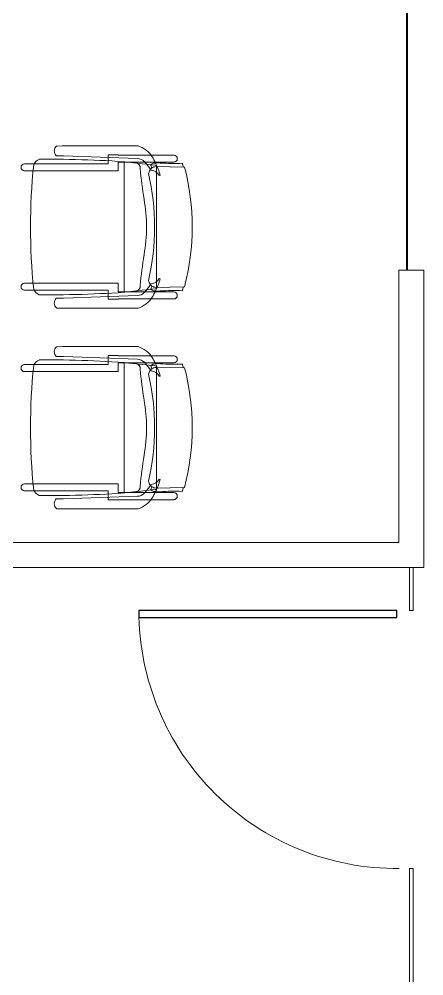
# Model space of a CAD drawing. Header units: inches. Extents: x 587 to 1284, y 1170 to 2052.
# Drawn here: x 776.1 to 832.5, y 1478.5 to 1612 of the extents above; entities that cross this region are included whole.
import ezdxf

# ---------------------------------------------------------------- set-up
doc = ezdxf.new("R2010")
doc.units = ezdxf.units.IN
doc.header["$MEASUREMENT"] = 0
for name, color, linetype, lineweight in [('A-DOOR', 31, 'Continuous', 18), ('A-GLAZ', 151, 'Continuous', 18), ('A-WALL', 113, 'Continuous', 18), ('I-FURN', 30, 'Continuous', 9), ('I-WALL', 2, 'Continuous', 18)]:
    doc.layers.add(name, color=color, linetype=linetype, lineweight=lineweight)

# ---------------------------------------------------------------- blocks, each defined once
blk = doc.blocks.new('F-Haworth_Chair_X99-Seminar - X99 Seminar Chair with Glides-V5-Level 07  POWER _ SIGNAL')
at = {"layer": 'I-FURN'}
for p, q in [((-8.82, 9.44), (-8.82, 10.78)), ((-7.83, 10.78), (-7.83, 9.57)), ((7.83, 9.57), (7.83, 10.78)), ((8.82, 10.78), (8.82, 9.44)), ((-8.82, -0.89), (-8.82, 9.44)), ((-7.83, 9.57), (-7.83, -2.27)), ((7.83, -2.27), (7.83, 9.57)), ((8.82, 9.44), (8.82, -0.89)), ((-11.32, 5.48), (-11.3, 6.32)), ((-11.32, -5.06), (-11.32, 5.48)), ((-9.92, 6.36), (-9.92, 5.36)), ((-9.92, 5.36), (-9.57, -4.97)), ((9.57, -4.97), (9.92, 5.36)), ((9.92, 5.36), (9.92, 6.36)), ((11.3, 6.32), (11.32, 5.48)), ((11.32, 5.48), (11.32, -5.06)), ((-10.07, -0.89), (-9.71, -0.89)), ((-10.07, -2.27), (-10.07, -0.89)), ((-9.71, -0.89), (-9.2, -0.89)), ((-9.2, -0.89), (-8.82, -0.89)), ((8.82, -0.89), (9.2, -0.89)), ((9.2, -0.89), (9.71, -0.89)), ((9.71, -0.89), (10.07, -0.89)), ((10.07, -0.89), (10.07, -2.27)), ((-10.04, -2.27), (-10.07, -2.27)), ((-10.04, -4.99), (-10.04, -2.27)), ((-9.04, -2.27), (-9.04, -3.12)), ((-7.83, -2.27), (-9.04, -2.27)), ((9.04, -2.27), (7.83, -2.27)), ((9.04, -3.12), (9.04, -2.27)), ((10.04, -2.27), (10.04, -4.99)), ((10.07, -2.27), (10.04, -2.27)), ((-9.07, -3.12), (9.07, -3.12)), ((-9.07, -3.2), (-9.07, -3.12)), ((-8.89, -4.84), (-9.07, -3.2)), ((-9.04, -3.12), (-9.04, -3.43)), ((-9.04, -3.43), (-9.04, -3.62)), ((-9.04, -3.62), (-9.04, -5.99)), ((9.07, -3.2), (8.89, -4.84)), ((9.04, -3.43), (9.04, -3.12)), ((9.04, -3.62), (9.04, -3.43)), ((9.04, -5.99), (9.04, -3.62)), ((9.07, -3.12), (9.07, -3.2)), ((-10.04, -6.81), (-10.04, -5)), ((-8.88, -4.99), (-8.89, -4.85)), ((-8.75, -6.22), (-8.88, -5)), ((8.88, -5), (8.75, -6.22)), ((8.89, -4.85), (8.88, -4.99)), ((10.04, -5), (10.04, -6.81)), ((-9.13, -5.92), (-8.07, -6.77)), ((-9.04, -5.99), (-9.04, -7.4)), ((-8.68, -6.87), (-8.75, -6.22)), ((8.07, -6.77), (9.13, -5.92)), ((8.75, -6.22), (8.68, -6.87)), ((9.04, -7.4), (9.04, -5.99)), ((-10.04, -10.02), (-10.04, -6.81)), ((-9.04, -7.4), (-9.04, -10.02)), ((-8.62, -7.42), (-8.68, -6.87)), ((-8.6, -7.6), (-8.62, -7.43)), ((-8.61, -6.81), (-8.23, -6.95)), ((-8.57, -7.6), (-8.6, -7.6)), ((-8.45, -7.6), (-8.56, -7.6)), ((-8.42, -7.57), (-8.34, -11.37)), ((-8.34, -11.52), (-8.42, -7.57)), ((-7.65, -7.6), (-8.4, -7.6)), ((-8.07, -6.77), (-7.95, -6.87)), ((7.65, -7.6), (-7.65, -7.6)), ((-7.18, -7.99), (-7.21, -8.13)), ((7.21, -8.13), (7.18, -7.99)), ((8.4, -7.6), (7.65, -7.6)), ((7.95, -6.87), (8.07, -6.77)), ((8.23, -6.95), (8.61, -6.81)), ((8.34, -11.37), (8.42, -7.57)), ((8.42, -7.57), (8.34, -11.52)), ((8.56, -7.6), (8.45, -7.6)), ((8.6, -7.6), (8.57, -7.6)), ((8.62, -7.43), (8.6, -7.6)), ((8.68, -6.87), (8.62, -7.42)), ((9.04, -10.02), (9.04, -7.4)), ((10.04, -6.81), (10.04, -10.02))]:
    blk.add_line(p, q, dxfattribs=at)
for centre, radius, start, end in [((-8.32, 10.78), 0.495, 0, 180), ((8.32, 10.78), 0.495, 0, 180), ((-8.21, 8.28), 1.31, 110.0433, 159.9567), ((0, -75.01), 84.96, 84.1475, 95.8525), ((8.21, 8.28), 1.31, 20.0433, 69.9567), ((144.06, 7.32), 153.52, 179.4749, 184.5213), ((-144.06, 7.32), 153.52, 355.4787, 0.5251), ((-10.58, 5.68), 0.956, 45.8901, 138.1099), ((10.58, 5.68), 0.956, 41.8901, 134.1099), ((-7.87, -3.92), 3.63, 198.1789, 238.0478), ((-8.18, -4.9), 1.39, 182.8013, 227.1078), ((-8.24, -4.59), 0.763, 194.2338, 275.7662), ((8.24, -4.59), 0.763, 264.2338, 345.7662), ((8.18, -4.9), 1.39, 312.8922, 357.1987), ((7.87, -3.92), 3.63, 301.9522, 341.8211), ((-7.37, -7.55), 1.05, 95.9554, 181.1786), ((-11.32, -48.08), 42.84, 79.9767, 85.7699), ((0, 26.49), 33.83, 257.2285, 282.7715), ((0, 15.97), 22.19, 259.9767, 280.0233), ((11.32, -48.08), 42.84, 94.2301, 100.0233), ((7.37, -7.55), 1.05, 358.8214, 84.0446), ((-4.71, 1.15), 9.61, 238.0478, 243.9964), ((-5.2, -7.86), 3.74, 170.0936, 184.0143), ((-4.71, 1.15), 9.61, 243.9964, 247.2631), ((-8.28, -7.33), 0.613, 122.5427, 170.0936), ((-7.37, -7.55), 1.05, 145.2002, 181.1786), ((-4.71, 1.15), 9.61, 247.3312, 254.9334), ((-6.55, -6.76), 1.38, 185.0878, 242.9497), ((6.55, -6.76), 1.38, 297.0503, 354.9122), ((4.71, 1.15), 9.61, 285.0666, 296.0036), ((7.37, -7.55), 1.05, 358.8214, 34.7998), ((8.28, -7.33), 0.613, 9.9064, 57.4573), ((5.2, -7.86), 3.74, 355.9857, 9.9064), ((4.71, 1.15), 9.61, 296.0036, 301.9522), ((-36.06, -10.03), 27.2, 357.4882, 4.0143), ((36.06, -10.03), 27.2, 175.9857, 182.5118), ((-9.54, -10.02), 0.498, 180, 0), ((9.54, -10.02), 0.498, 180, 0), ((0, 20.73), 33.17, 254.4478, 255.4234), ((0, 20.29), 32.89, 255.304, 284.6925), ((0, 20.73), 33.17, 284.5766, 285.5522)]:
    blk.add_arc(centre, radius, start, end, dxfattribs=at)
blk = doc.blocks.new('F-Haworth_Chair_X99-Seminar - X99 Seminar Chair with Glides-V6-Level 07  POWER _ SIGNAL')
at = {"layer": 'I-FURN'}
for p, q in [((-8.82, 9.44), (-8.82, 10.78)), ((-7.83, 10.78), (-7.83, 9.57)), ((7.83, 9.57), (7.83, 10.78)), ((8.82, 10.78), (8.82, 9.44)), ((-8.82, -0.89), (-8.82, 9.44)), ((-7.83, 9.57), (-7.83, -2.27)), ((7.83, -2.27), (7.83, 9.57)), ((8.82, 9.44), (8.82, -0.89)), ((-11.32, 5.48), (-11.3, 6.32)), ((-11.32, -5.06), (-11.32, 5.48)), ((-9.92, 6.36), (-9.92, 5.36)), ((-9.92, 5.36), (-9.57, -4.97)), ((9.57, -4.97), (9.92, 5.36)), ((9.92, 5.36), (9.92, 6.36)), ((11.3, 6.32), (11.32, 5.48)), ((11.32, 5.48), (11.32, -5.06)), ((-10.07, -0.89), (-9.71, -0.89)), ((-10.07, -2.27), (-10.07, -0.89)), ((-9.71, -0.89), (-9.2, -0.89)), ((-9.2, -0.89), (-8.82, -0.89)), ((8.82, -0.89), (9.2, -0.89)), ((9.2, -0.89), (9.71, -0.89)), ((9.71, -0.89), (10.07, -0.89)), ((10.07, -0.89), (10.07, -2.27)), ((-10.04, -2.27), (-10.07, -2.27)), ((-10.04, -4.99), (-10.04, -2.27)), ((-9.04, -2.27), (-9.04, -3.12)), ((-7.83, -2.27), (-9.04, -2.27)), ((9.04, -2.27), (7.83, -2.27)), ((9.04, -3.12), (9.04, -2.27)), ((10.04, -2.27), (10.04, -4.99)), ((10.07, -2.27), (10.04, -2.27)), ((-9.07, -3.12), (9.07, -3.12)), ((-9.07, -3.2), (-9.07, -3.12)), ((-8.89, -4.84), (-9.07, -3.2)), ((-9.04, -3.12), (-9.04, -3.43)), ((-9.04, -3.43), (-9.04, -3.62)), ((-9.04, -3.62), (-9.04, -5.99)), ((9.07, -3.2), (8.89, -4.84)), ((9.04, -3.43), (9.04, -3.12)), ((9.04, -3.62), (9.04, -3.43)), ((9.04, -5.99), (9.04, -3.62)), ((9.07, -3.12), (9.07, -3.2)), ((-10.04, -6.81), (-10.04, -5)), ((-8.88, -4.99), (-8.89, -4.85)), ((-8.75, -6.22), (-8.88, -5)), ((8.88, -5), (8.75, -6.22)), ((8.89, -4.85), (8.88, -4.99)), ((10.04, -5), (10.04, -6.81)), ((-9.13, -5.92), (-8.07, -6.77)), ((-9.04, -5.99), (-9.04, -7.4)), ((-8.68, -6.87), (-8.75, -6.22)), ((8.07, -6.77), (9.13, -5.92)), ((8.75, -6.22), (8.68, -6.87)), ((9.04, -7.4), (9.04, -5.99)), ((-10.04, -10.02), (-10.04, -6.81)), ((-9.04, -7.4), (-9.04, -10.02)), ((-8.62, -7.42), (-8.68, -6.87)), ((-8.6, -7.6), (-8.62, -7.43)), ((-8.61, -6.81), (-8.23, -6.95)), ((-8.57, -7.6), (-8.6, -7.6)), ((-8.45, -7.6), (-8.56, -7.6)), ((-8.42, -7.57), (-8.34, -11.37)), ((-8.34, -11.52), (-8.42, -7.57)), ((-7.65, -7.6), (-8.4, -7.6)), ((-8.07, -6.77), (-8.03, -6.81)), ((-8.02, -6.81), (-7.95, -6.87)), ((7.65, -7.6), (-7.65, -7.6)), ((-7.18, -7.99), (-7.21, -8.13)), ((7.21, -8.13), (7.18, -7.99)), ((8.4, -7.6), (7.65, -7.6)), ((7.95, -6.87), (8.07, -6.77)), ((8.23, -6.95), (8.61, -6.81)), ((8.34, -11.37), (8.42, -7.57)), ((8.42, -7.57), (8.34, -11.52)), ((8.56, -7.6), (8.45, -7.6)), ((8.6, -7.6), (8.57, -7.6)), ((8.62, -7.43), (8.6, -7.6)), ((8.68, -6.87), (8.62, -7.42)), ((9.04, -10.02), (9.04, -7.4)), ((10.04, -6.81), (10.04, -10.02))]:
    blk.add_line(p, q, dxfattribs=at)
for centre, radius, start, end in [((-8.32, 10.78), 0.495, 0, 180), ((8.32, 10.78), 0.495, 0, 180), ((-8.21, 8.28), 1.31, 110.0433, 159.9567), ((0, -75.01), 84.96, 84.1475, 95.8525), ((8.21, 8.28), 1.31, 20.0433, 69.9567), ((144.06, 7.32), 153.52, 179.4749, 184.5213), ((-144.06, 7.32), 153.52, 355.4787, 0.5251), ((-10.58, 5.68), 0.956, 45.8901, 138.1099), ((10.58, 5.68), 0.956, 41.8901, 134.1099), ((-7.87, -3.92), 3.63, 198.1789, 238.0478), ((-8.18, -4.9), 1.39, 182.8013, 227.1078), ((-8.24, -4.59), 0.763, 194.2338, 275.7662), ((8.24, -4.59), 0.763, 264.2338, 345.7662), ((8.18, -4.9), 1.39, 312.8922, 357.1987), ((7.87, -3.92), 3.63, 301.9522, 341.8211), ((-7.37, -7.55), 1.05, 95.9554, 181.1786), ((-11.32, -48.08), 42.84, 79.9767, 85.7699), ((0, 26.49), 33.83, 257.2285, 282.7715), ((0, 15.97), 22.19, 259.9767, 280.0233), ((11.32, -48.08), 42.84, 94.2301, 100.0233), ((7.37, -7.55), 1.05, 358.8214, 84.0446), ((-4.71, 1.15), 9.61, 238.0478, 243.9964), ((-5.2, -7.86), 3.74, 170.0936, 184.0143), ((-4.71, 1.15), 9.61, 243.9964, 254.9334), ((-8.28, -7.33), 0.613, 122.5427, 170.0936), ((-7.37, -7.55), 1.05, 145.2002, 181.1786), ((-6.55, -6.76), 1.38, 185.0878, 242.9497), ((6.55, -6.76), 1.38, 297.0503, 354.9122), ((4.71, 1.15), 9.61, 285.0666, 296.0036), ((7.37, -7.55), 1.05, 358.8214, 34.7998), ((8.28, -7.33), 0.613, 9.9064, 57.4573), ((5.2, -7.86), 3.74, 355.9857, 9.9064), ((4.71, 1.15), 9.61, 296.0036, 301.9522), ((-36.06, -10.03), 27.2, 357.4882, 4.0143), ((36.06, -10.03), 27.2, 175.9857, 182.5118), ((-9.54, -10.02), 0.498, 180, 0), ((9.54, -10.02), 0.498, 180, 0), ((0, 20.73), 33.17, 254.4478, 255.4234), ((0, 20.29), 32.89, 255.304, 284.6925), ((0, 20.73), 33.17, 284.5766, 285.5522)]:
    blk.add_arc(centre, radius, start, end, dxfattribs=at)
blk = doc.blocks.new('Frameless opening with glazing - 36_ x 84_-7445832-Level 07  POWER _ SIGNAL')
at = {"layer": 'A-GLAZ', "lineweight": 40}
blk.add_line((-19.5, -0.625), (16.5, -0.625), dxfattribs=at)
blk = doc.blocks.new('Door - Glass Single - Full Rail - Long Handle-7403967-Level 07  POWER _ SIGNAL')
at = {"layer": 'A-DOOR', "lineweight": 30}
for p, q in [((17, 38), (17, 2)), ((18, 38), (17, 38)), ((18, 2), (18, 38)), ((17, 2), (18, 2))]:
    blk.add_line(p, q, dxfattribs=at)
at = {"layer": 'A-DOOR', "lineweight": 9}
blk.add_arc((18, 2), 36, 90, 180.5, dxfattribs=at)

msp = doc.modelspace()

# ---------------------------------------------------------------- linework, layer by layer
at = {"layer": 'A-WALL'}
msp.add_line((831, 1535.5), (830.5, 1535.5), dxfattribs=at)
at = {"layer": 'I-WALL'}
for p, q in [((829, 1577), (829, 1539)), ((832.5, 1577), (829, 1577)), ((832.5, 1535.5), (832.5, 1577)), ((829, 1539), (661.09, 1539)), ((661.09, 1535.5), (830.5, 1535.5)), ((830.5, 1535.5), (830.5, 1529.5)), ((831, 1535.5), (832.5, 1535.5)), ((831, 1529.5), (831, 1535.5)), ((830.5, 1529.5), (831, 1529.5)), ((831, 1493.5), (830.5, 1493.5)), ((830.5, 1493.5), (830.5, 1397.5)), ((831, 1397.5), (831, 1493.5))]:
    msp.add_line(p, q, dxfattribs=at)

# ---------------------------------------------------------------- block references
at = {"layer": 'A-DOOR', "rotation": 90}
msp.add_blockref('Door - Glass Single - Full Rail - Long Handle-7403967-Level 07  POWER _ SIGNAL', (830.75, 1511.5), dxfattribs=at)
at = {"layer": 'A-GLAZ', "rotation": 269.9999999999999}
msp.add_blockref('Frameless opening with glazing - 36_ x 84_-7445832-Level 07  POWER _ SIGNAL', (830.75, 1593.5), dxfattribs=at)
at = {"layer": 'I-FURN', "rotation": 90.00000000000001}
for name, p in [('F-Haworth_Chair_X99-Seminar - X99 Seminar Chair with Glides-V6-Level 07  POWER _ SIGNAL', (787.6, 1583)), ('F-Haworth_Chair_X99-Seminar - X99 Seminar Chair with Glides-V5-Level 07  POWER _ SIGNAL', (787.6, 1555))]:
    msp.add_blockref(name, p, dxfattribs=at)

doc.saveas('drawing.dxf')
